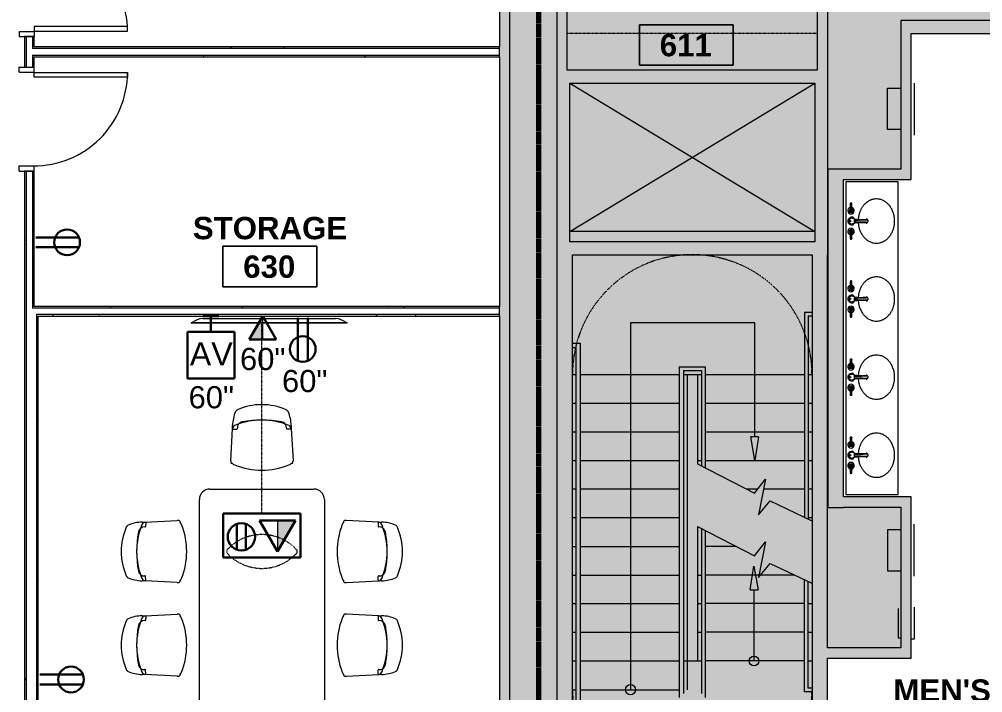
# Model space of a CAD drawing. Header units: inches. Extents: x -1180 to 2011, y -268 to 2143.
# Drawn here: x -587.9 to -217.9, y 1340 to 1598.8 of the extents above; entities that cross this region are included whole.
import ezdxf

# ---------------------------------------------------------------- set-up
doc = ezdxf.new("R2010")
doc.units = ezdxf.units.IN
doc.header["$MEASUREMENT"] = 0
for name, pattern in [('Dash 1_16_', [0.125, 0.0625, -0.0625]), ('Dash 1_8_', [0.25, 0.125, -0.125]), ('Steelcase Hidden Line', [0.117188, 0.078125, -0.039062])]:
    doc.linetypes.add(name, pattern=pattern)
for name, color, linetype, lineweight in [('A-ANNO-NOTE', 131, 'Continuous', 13), ('A-AREA-IDEN', 2, 'Continuous', 9), ('A-DETL', 90, 'Continuous', 13), ('A-DETL-GENF', 92, 'Continuous', 9), ('A-DETL-THIN', 151, 'Continuous', 13), ('A-DOOR', 31, 'Continuous', 13), ('A-DOOR-FRAM', 31, 'Continuous', 20), ('A-WALL', 113, 'Continuous', 13), ('A-WALL-PATT', 111, 'Continuous', 13), ('I-FURN', 30, 'Continuous', 9), ('I-WALL', 2, 'Continuous', 13), ('P-SANR-FIXT', 6, 'Continuous', 13), ('Q-CASE', 31, 'Continuous', 13), ('Q-SPCQ', 91, 'Continuous', 9)]:
    doc.layers.add(name, color=color, linetype=linetype, lineweight=lineweight)
doc.styles.add('Arial', font='arial.ttf', dxfattribs={"height": 8.851796})
doc.styles.add('Swis721 Lt BT', font='swissl.ttf', dxfattribs={"height": 8.514638})
doc.styles.add('Swis721 Lt BT_B', font='', dxfattribs={"height": 8.583975})
doc.styles.get('Swis721 Lt BT_B').set_extended_font_data('Swis721 Lt BT', bold=True)
pattern_1 = [(0, (0, 0), (30.72, 7.68), [1.267, -21.773, 1.267, -21.773, -122.88]), (0, (0, 0), (30.72, 7.68), [-46.08, 1.267, -44.813, 1.267, -21.773, -53.76]), (0, (0, 0), (30.72, 7.68), [-115.2, 1.267, -14.093, 1.267, -37.133]), (120, (11.52, 3.84), (-22.011075, 22.7643), [1.267, -21.773, 1.267, -21.773, -122.88]), (120, (11.52, 3.84), (-22.011075, 22.7643), [-46.08, 1.267, -44.813, 1.267, -21.773, -53.76]), (120, (11.52, 3.84), (-22.011075, 22.7643), [-115.2, 1.267, -14.093, 1.267, -37.133]), (240, (15.36, 19.2), (-8.708925, -30.4443), [1.267, -21.773, 1.267, -21.773, -122.88]), (240, (15.36, 19.2), (-8.708925, -30.4443), [-46.08, 1.267, -44.813, 1.267, -21.773, -53.76]), (240, (15.36, 19.2), (-8.708925, -30.4443), [-115.2, 1.267, -14.093, 1.267, -37.133])]

# ---------------------------------------------------------------- blocks, each defined once
blk = doc.blocks.new('RR LAV - RR LAV-4888965-6TH FLOOR POWER _ SIGNAL')
at = {"layer": 'Q-CASE', "lineweight": 9}
for p, q in [((-270.47, 1536.32), (-270.47, 1416.2)), ((-250.33, 1536.32), (-270.47, 1536.32)), ((-250.33, 1416.2), (-250.33, 1536.32)), ((-270.47, 1416.2), (-250.33, 1416.2))]:
    blk.add_line(p, q, dxfattribs=at)
blk = doc.blocks.new('Sink-Undercounter-Kohler-Caxton-2210 - Vitreous_China-0-White-4891079-6TH FLOOR POWER _ SIGNAL')
at = {"layer": 'P-SANR-FIXT', "lineweight": 9}
for points, knots in [([(-0.7, 6.98), (-0.78, 6.97), (-1.03, 6.95), (-1.43, 6.9), (-1.85, 6.83), (-2.24, 6.76), (-2.7, 6.64), (-3.26, 6.47), (-3.9, 6.23), (-4.53, 5.93), (-5.12, 5.6), (-5.67, 5.23), (-6.19, 4.81), (-6.65, 4.37), (-7.07, 3.89), (-7.45, 3.39), (-7.77, 2.86), (-8.03, 2.31), (-8.24, 1.75), (-8.44, 0.99), (-8.5, 0.4), (-8.5, 0)], [0.5263107, 0.5263107, 0.5263107, 0.5263107, 0.5357143, 0.5535714, 0.5714286, 0.5848214, 0.5982143, 0.625, 0.6517857, 0.6785714, 0.7053571, 0.7321429, 0.7589286, 0.7857143, 0.8125, 0.8392857, 0.8660714, 0.8928571, 0.9196429, 0.9464286, 1, 1, 1, 1]), ([(8.5, 0), (8.5, 0.27), (8.46, 0.79), (8.33, 1.43), (8.17, 1.94), (8.03, 2.31), (7.86, 2.68), (7.66, 3.04), (7.44, 3.39), (7.2, 3.73), (6.93, 4.05), (6.65, 4.37), (6.34, 4.67), (6.01, 4.95), (5.67, 5.22), (5.3, 5.48), (4.92, 5.71), (4.52, 5.93), (4.11, 6.13), (3.69, 6.31), (3.26, 6.47), (2.81, 6.61), (2.35, 6.73), (1.89, 6.83), (1.43, 6.9), (1.03, 6.95), (0.78, 6.97), (0.7, 6.98)], [0, 0, 0, 0, 0.0357143, 0.0714286, 0.0892857, 0.1071429, 0.125, 0.1428571, 0.1607143, 0.1785714, 0.1964286, 0.2142857, 0.2321429, 0.25, 0.2678571, 0.2857143, 0.3035714, 0.3214286, 0.3392857, 0.3571429, 0.375, 0.3928571, 0.4107143, 0.4285714, 0.4464286, 0.4642857, 0.4736893, 0.4736893, 0.4736893, 0.4736893]), ([(-8.5, 0), (-8.5, -0.27), (-8.46, -0.79), (-8.33, -1.43), (-8.17, -1.94), (-8.03, -2.31), (-7.86, -2.68), (-7.66, -3.04), (-7.44, -3.39), (-7.2, -3.73), (-6.93, -4.05), (-6.65, -4.37), (-6.34, -4.67), (-6.01, -4.95), (-5.67, -5.22), (-5.3, -5.48), (-4.92, -5.71), (-4.52, -5.93), (-4.11, -6.13), (-3.69, -6.31), (-3.26, -6.47), (-2.81, -6.61), (-2.35, -6.73), (-1.89, -6.83), (-1.43, -6.9), (-0.95, -6.96), (-0.47, -6.99), (0, -7), (0.47, -6.99), (0.95, -6.96), (1.43, -6.9), (1.85, -6.83), (2.24, -6.76), (2.7, -6.64), (3.26, -6.47), (3.9, -6.23), (4.53, -5.93), (5.12, -5.6), (5.67, -5.23), (6.19, -4.81), (6.65, -4.37), (7.07, -3.89), (7.45, -3.39), (7.77, -2.86), (8.03, -2.31), (8.24, -1.75), (8.44, -0.99), (8.5, -0.4), (8.5, 0)], [0, 0, 0, 0, 0.035714, 0.071429, 0.089286, 0.107143, 0.125, 0.142857, 0.160714, 0.178571, 0.196429, 0.214286, 0.232143, 0.25, 0.267857, 0.285714, 0.303571, 0.321429, 0.339286, 0.357143, 0.375, 0.392857, 0.410714, 0.428571, 0.446429, 0.464286, 0.482143, 0.5, 0.517857, 0.535714, 0.553571, 0.571429, 0.584821, 0.598214, 0.625, 0.651786, 0.678571, 0.705357, 0.732143, 0.758929, 0.785714, 0.8125, 0.839286, 0.866071, 0.892857, 0.919643, 0.946429, 1, 1, 1, 1])]:
    blk.add_open_spline(points, degree=3, knots=knots, dxfattribs=at)
blk = doc.blocks.new('Faucet-Lavatory-KOHLER-Devonshire-K-394-4 - CP-Polished Chrome-4894941-6TH FLOOR POWER _ SIGNAL')
at = {"layer": 'P-SANR-FIXT', "lineweight": 9}
for p, q in [((-6.84, 0.28), (-6.84, -0.28)), ((-6.77, 0.28), (-6.77, -0.28)), ((-4.63, 0.31), (-4.63, -0.31)), ((-4.51, 0.32), (-4.51, -0.32)), ((-4, 0.28), (-4.35, 0.28)), ((4, 0.28), (4.35, 0.28)), ((4.51, 0.32), (4.51, -0.32)), ((4.63, 0.31), (4.63, -0.31)), ((6.77, 0.28), (6.77, -0.28)), ((6.84, 0.28), (6.84, -0.28)), ((-4, -0.28), (-4.35, -0.28)), ((4, -0.28), (4.35, -0.28))]:
    blk.add_line(p, q, dxfattribs=at)
for radius in [0.31, 0.294]:
    blk.add_circle((0, 0.39), radius, dxfattribs=at)
for centre, radius, start, end in [((-6.47, 0), 0.497, 159.5043, 200.4957), ((-6.6, 0.05), 0.352, 151.446, 159.8726), ((-6.83, 0.18), 0.0891, 113.6677, 151.446), ((-6.91, 0.35), 0.0984, 293.6677, 312.6339), ((-6.81, 0.24), 0.0514, 47.484, 132.6339), ((-6.75, 0.3), 0.0323, 227.484, 285.6779), ((-6.45, -0.79), 1.1, 93.9927, 105.6779), ((-6.3, -2.87), 3.18, 84.223, 93.9927), ((-7.79, -17.58), 17.98, 82.9291, 84.223), ((-5.05, 4.53), 4.31, 262.9291, 267.4106), ((-5.05, 4.53), 4.31, 262.9291, 267.4106), ((-4, 0), 1.26, 190.3611, 169.6389), ((-5.02, 5.11), 4.89, 267.4106, 270.8861), ((-4.95, 0.84), 0.622, 270.8861, 301.5789), ((-4, 0), 0.702, 206.6021, 153.3979), ((-4.64, 0.34), 0.0309, 301.5789, 330.886), ((-4.57, 0.3), 0.0549, 32.3405, 150.886), ((-4.5, 0.35), 0.0315, 212.3405, 249.0345), ((-4.27, 0.93), 0.66, 249.0345, 259.5722), ((-4.36, 0.46), 0.183, 259.5722, 273.1328), ((-4, 0), 0.381, 227.3325, 132.6675), ((-4, 0), 0.28, 270, 90), ((1.3, -0.8), 2.83, 156.1796, 174.6082), ((0.22, -0.32), 1.64, 121.8016, 156.1796), ((0.81, -0.63), 1.97, 148.6765, 176.3023), ((0.08, -0.18), 1.12, 112.7713, 149.0639), ((0, 0.04), 1.22, 58.1984, 121.8016), ((0, 0.04), 0.885, 66.8391, 113.1587), ((-0.1, -0.2), 1.14, 31.3228, 66.8391), ((-0.22, -0.32), 1.64, 23.8204, 58.1984), ((-0.81, -0.63), 1.97, 3.6977, 31.3228), ((-1.3, -0.8), 2.83, 5.3918, 23.8204), ((4, 0), 1.26, 10.3611, 349.6389), ((4, 0), 0.702, 26.6021, 333.3979), ((4, 0), 0.381, 47.3325, 312.6675), ((4, 0), 0.28, 90, 270), ((4.36, 0.46), 0.183, 266.8672, 280.4278), ((4.27, 0.93), 0.66, 280.4278, 290.9655), ((4.5, 0.35), 0.0315, 290.9655, 327.6595), ((4.57, 0.3), 0.0549, 29.114, 147.6595), ((4.64, 0.34), 0.0309, 209.114, 238.4211), ((4.95, 0.84), 0.622, 238.4211, 269.1139), ((5.02, 5.11), 4.89, 269.1139, 272.5894), ((5.05, 4.53), 4.31, 272.5894, 277.0709), ((5.05, 4.53), 4.31, 272.5894, 277.0709), ((7.79, -17.58), 17.98, 95.777, 97.0709), ((6.3, -2.87), 3.18, 86.0073, 95.777), ((6.45, -0.79), 1.1, 74.3221, 86.0073), ((6.75, 0.3), 0.0323, 254.3221, 312.516), ((6.81, 0.24), 0.0514, 47.3661, 132.516), ((6.91, 0.35), 0.0984, 227.3661, 246.3323), ((6.83, 0.18), 0.0891, 28.554, 66.3323), ((6.6, 0.05), 0.352, 20.1274, 28.554), ((6.47, 0), 0.497, 339.5043, 20.4957), ((-6.6, -0.05), 0.352, 200.1274, 208.554), ((-6.83, -0.18), 0.0891, 208.554, 246.3323), ((-6.91, -0.35), 0.0984, 47.3661, 66.3323), ((-6.81, -0.24), 0.0514, 227.3661, 312.516), ((-6.75, -0.3), 0.0323, 74.3221, 132.516), ((-6.45, 0.79), 1.1, 254.3221, 266.0073), ((-6.3, 2.87), 3.18, 266.0073, 275.777), ((-7.79, 17.58), 17.98, 275.777, 277.0709), ((-5.05, -4.53), 4.31, 92.5894, 97.0709), ((-5.02, -5.11), 4.89, 89.1139, 92.5894), ((-4.95, -0.84), 0.622, 58.4211, 89.1139), ((-4.64, -0.34), 0.0309, 29.114, 58.4211), ((-4.57, -0.3), 0.0549, 209.114, 327.6595), ((-4.5, -0.35), 0.0315, 110.9655, 147.6595), ((-4.27, -0.93), 0.66, 100.4278, 110.9655), ((-4.36, -0.46), 0.183, 86.8672, 100.4278), ((-1.12, -0.57), 0.394, 174.6082, 258.4442), ((-1.44, -2.14), 1.21, 69.5128, 78.4442), ((-1.06, -0.51), 0.0929, 176.3023, 272.4568), ((-1.31, -1.79), 0.833, 59.8599, 69.5128), ((-14.94, -3.8), 14.32, 351.8476, 10.9965), ((0.46, -2.74), 1.68, 126.6218, 138.5835), ((-0.46, -2.74), 1.68, 41.4165, 53.3782), ((14.94, -3.8), 14.32, 169.0035, 188.1524), ((1.31, -1.79), 0.833, 110.4872, 120.1401), ((1.44, -2.14), 1.21, 101.5558, 110.4872), ((1.06, -0.51), 0.0929, 267.5432, 3.6977), ((1.12, -0.57), 0.394, 281.5558, 5.3918), ((4.36, -0.46), 0.183, 79.5722, 93.1328), ((4.27, -0.93), 0.66, 69.0345, 79.5722), ((4.5, -0.35), 0.0315, 32.3405, 69.0345), ((4.57, -0.3), 0.0549, 212.3405, 330.886), ((4.64, -0.34), 0.0309, 121.5789, 150.886), ((4.95, -0.84), 0.622, 90.8861, 121.5789), ((5.02, -5.11), 4.89, 87.4106, 90.8861), ((5.05, -4.53), 4.31, 82.9291, 87.4106), ((7.79, 17.58), 17.98, 262.9291, 264.223), ((6.3, 2.87), 3.18, 264.223, 273.9927), ((6.45, 0.79), 1.1, 273.9927, 285.6779), ((6.75, -0.3), 0.0323, 47.484, 105.6779), ((6.81, -0.24), 0.0514, 227.484, 312.6339), ((6.91, -0.35), 0.0984, 113.6677, 132.6339), ((6.83, -0.18), 0.0891, 293.6677, 331.446), ((6.6, -0.05), 0.352, 331.446, 339.8726)]:
    blk.add_arc(centre, radius, start, end, dxfattribs=at)
for centre, major_axis, ratio, start_param, end_param in [((-4.35, 0), (0, 0.281), 0.087156, 3.223062, 6.201716), ((4.35, 0), (0, 0.281), 0.087156, 0.081469, 3.060123), ((0.34, -1.99), (1.22, 0), 0.707107, 2.036904, 2.381114), ((0, -1.51), (0.463, 0), 0.707107, 1.105201, 2.037217), ((-0.34, -1.99), (1.22, 0), 0.707107, 0.760479, 1.104376)]:
    blk.add_ellipse(centre, major_axis=major_axis, ratio=ratio, start_param=start_param, end_param=end_param, dxfattribs=at)
for points in [[(-0.89, -1.07), (-0.92, -0.94), (-0.99, -0.73), (-1.08, -0.55), (-1.13, -0.5), (-1.16, -0.5)], [(-0.21, -1.21), (-0.22, -1.39), (-0.23, -1.84), (-0.26, -2.64), (-0.28, -3.38), (-0.3, -3.76), (-0.31, -3.89)], [(0.31, -3.89), (0.3, -3.76), (0.28, -3.38), (0.26, -2.64), (0.23, -1.84), (0.22, -1.39), (0.21, -1.21)], [(0.89, -1.07), (0.92, -0.94), (0.99, -0.73), (1.08, -0.55), (1.13, -0.5), (1.16, -0.5)], [(-0.77, -5.83), (-0.76, -5.89), (-0.74, -6.01), (-0.67, -6.17), (-0.55, -6.32), (-0.46, -6.39), (-0.41, -6.43)], [(0.41, -6.43), (0.4, -6.37), (0.4, -6.23), (0.39, -5.97), (0.37, -5.69), (0.35, -5.38), (0.34, -5.04), (0.34, -4.68), (0.32, -4.3), (0.32, -4.03), (0.31, -3.89)], [(0.41, -6.43), (0.46, -6.39), (0.55, -6.32), (0.67, -6.17), (0.74, -6.01), (0.76, -5.89), (0.77, -5.83)]]:
    blk.add_open_spline(points, degree=3, dxfattribs=at)
for points, knots in [([(-0.31, -3.89), (-0.32, -4.17), (-0.33, -4.56), (-0.34, -5.04), (-0.35, -5.38), (-0.37, -5.69), (-0.39, -5.97), (-0.4, -6.23), (-0.4, -6.37), (-0.41, -6.43)], [0, 0, 0, 0, 0.25, 0.375, 0.5, 0.625, 0.75, 0.875, 1, 1, 1, 1]), ([(-0.41, -6.43), (-0.36, -6.46), (-0.26, -6.51), (-0.06, -6.55), (0.17, -6.54), (0.33, -6.47), (0.41, -6.43)], [0, 0, 0, 0, 0.2, 0.4, 0.7, 1, 1, 1, 1])]:
    blk.add_open_spline(points, degree=3, knots=knots, dxfattribs=at)
blk = doc.blocks.new('Single Flush - OTJ_SOLIDFLUSH_ALUM-5015488-6TH FLOOR POWER _ SIGNAL')
at = {"layer": 'A-DOOR', "lineweight": 20}
for p, q in [((16.15625, 37.6875), (16.15625, 1.875)), ((17.90625, 37.6875), (16.15625, 37.6875)), ((17.90625, 1.875), (17.90625, 37.6875)), ((16.15625, 1.875), (17.90625, 1.875))]:
    blk.add_line(p, q, dxfattribs=at)
at = {"layer": 'A-DOOR', "lineweight": 9}
blk.add_arc((17.90625, 1.875), 35.8125, 90, 180.5, dxfattribs=at)
at = {"layer": 'A-DOOR-FRAM'}
for p, q in [((-20, -3.875), (-20, 1.875)), ((-20, 1.875), (-18, 1.875)), ((-18, -3.875), (-18, 1.875)), ((18.000004, -3.875), (18.000004, 1.875)), ((18.000004, 1.875), (20.000004, 1.875)), ((20.000004, -3.875), (20.000004, 1.875)), ((-20, -3.875), (-18, -3.875)), ((18.000004, -3.875), (20.000004, -3.875))]:
    blk.add_line(p, q, dxfattribs=at)
blk = doc.blocks.new('Steelcase Coalesse - Host - Table - Rectangular - 10_ L - 48__ W - 1 Piece Top_0 TAP-5287640-6TH FLOOR POWER _ SIGNAL')
at = {"layer": 'I-FURN'}
for p, q in [((-56, 24), (56, 24)), ((-60, -20), (-60, 20)), ((60, 20), (60, -20)), ((56, -24), (-56, -24))]:
    blk.add_line(p, q, dxfattribs=at)
at = {"layer": 'I-FURN', "linetype": 'Steelcase Hidden Line'}
for p, q in [((-35.5, 13.5), (-36.5, 13.5)), ((36.5, 13.5), (35.5, 13.5)), ((-36.5, -13.5), (-35.5, -13.5)), ((35.5, -13.5), (36.5, -13.5))]:
    blk.add_line(p, q, dxfattribs=at)
at = {"layer": 'I-FURN'}
for centre, start, end in [((-56, 20), 90, 180), ((56, 20), 360, 90), ((-56, -20), 180, 270), ((56, -20), 270, 0)]:
    blk.add_arc(centre, 4, start, end, dxfattribs=at)
at = {"layer": 'I-FURN', "linetype": 'Steelcase Hidden Line'}
for centre, start, end in [((-24.31, 0), 132.075, 227.925), ((-47.69, 0), 312.075, 47.925), ((47.69, 0), 132.075, 227.925), ((24.31, 0), 312.075, 47.925)]:
    blk.add_arc(centre, 18.19, start, end, dxfattribs=at)
blk = doc.blocks.new('Steelcase Coalesse - Bindu - Seating - Conference - Chair - Mid Back-5289058-6TH FLOOR POWER _ SIGNAL')
at = {"layer": 'I-FURN'}
for p, q in [((-11.96, -3.6), (-11.27, -15.92)), ((11.27, -15.92), (11.96, -3.6)), ((-11.27, -15.92), (-10.99, -15.73)), ((-10.99, -15.73), (-9.66, -15.79)), ((10.99, -15.73), (9.66, -15.79)), ((11.27, -15.92), (10.99, -15.73))]:
    blk.add_line(p, q, dxfattribs=at)
for centre, radius, start, end in [((0, -28.17), 28.17, 90.001, 111.5988), ((0, -28.17), 28.17, 68.4012, 89.999), ((-9.68, -3.48), 2.28, 164.1416, 183.2105), ((-11.59, -2.93), 0.295, 95.4219, 164.1416), ((-11.68, -1.97), 0.666, 275.4219, 308.378), ((-9.06, -5.29), 3.56, 111.5988, 128.378), ((9.06, -5.29), 3.56, 51.622, 68.4012), ((11.68, -1.97), 0.666, 231.622, 264.5781), ((11.59, -2.93), 0.295, 15.8584, 84.5781), ((9.68, -3.48), 2.28, 356.7895, 15.8584), ((-30.81, -17.02), 19.57, 359.6896, 3.2105), ((-9.4, -15.52), 1.92, 194.3053, 248.5611), ((1.3, -17.19), 12.54, 179.6896, 204.9024), ((0, 8.43), 27.65, 248.5611, 291.4389), ((-9.66, -16.04), 0.25, 352.9623, 87.7727), ((-7.18, -16.34), 2.25, 172.9623, 260.0453), ((7.18, -16.34), 2.25, 279.9547, 7.0377), ((9.66, -16.04), 0.25, 92.2273, 187.0377), ((-1.3, -17.19), 12.54, 335.0976, 0.3104), ((9.4, -15.52), 1.92, 291.4389, 345.6947), ((30.81, -17.02), 19.57, 176.7895, 180.3104), ((0, 24.59), 43.81, 260.0453, 279.9547), ((-8.74, -21.85), 1.47, 204.9024, 246.483), ((0, -1.77), 23.37, 246.483, 270), ((0, -1.77), 23.37, 270, 293.517), ((8.74, -21.85), 1.47, 293.517, 335.0976)]:
    blk.add_arc(centre, radius, start, end, dxfattribs=at)
blk = doc.blocks.new('Steelcase Coalesse - Bindu - Seating - Conference - Chair - Mid Back-5290419-6TH FLOOR POWER _ SIGNAL')
at = {"layer": 'I-FURN'}
for p, q in [((-11.96, 3.6), (-11.27, 15.92)), ((-11.27, 15.92), (-10.99, 15.73)), ((-10.99, 15.73), (-9.66, 15.79)), ((10.99, 15.73), (9.66, 15.79)), ((11.27, 15.92), (10.99, 15.73)), ((11.27, 15.92), (11.96, 3.6))]:
    blk.add_line(p, q, dxfattribs=at)
for centre, radius, start, end in [((1.3, 17.19), 12.54, 155.0976, 180.3104), ((-8.74, 21.85), 1.47, 113.517, 155.0976), ((0, 1.77), 23.37, 90, 113.517), ((0, 1.77), 23.37, 66.483, 90), ((8.74, 21.85), 1.47, 24.9024, 66.483), ((-1.3, 17.19), 12.54, 359.6896, 24.9024), ((0, -8.43), 27.65, 68.5611, 111.4389), ((-7.18, 16.34), 2.25, 99.9547, 187.0377), ((0, -24.59), 43.81, 80.0453, 99.9547), ((7.18, 16.34), 2.25, 352.9623, 80.0453), ((-30.81, 17.02), 19.57, 356.7895, 0.3104), ((-9.4, 15.52), 1.92, 111.4389, 165.6947), ((-9.66, 16.04), 0.25, 272.2273, 7.0377), ((9.66, 16.04), 0.25, 172.9623, 267.7727), ((9.4, 15.52), 1.92, 14.3053, 68.5611), ((30.81, 17.02), 19.57, 179.6896, 183.2105), ((-9.68, 3.48), 2.28, 176.7895, 195.8584), ((-11.59, 2.93), 0.295, 195.8584, 264.5781), ((-11.68, 1.97), 0.666, 51.622, 84.5781), ((-9.06, 5.29), 3.56, 231.622, 248.4012), ((0, 28.17), 28.17, 248.4012, 269.999), ((0, 28.17), 28.17, 270.001, 291.5988), ((9.06, 5.29), 3.56, 291.5988, 308.378), ((11.68, 1.97), 0.666, 95.4219, 128.378), ((11.59, 2.93), 0.295, 275.4219, 344.1416), ((9.68, 3.48), 2.28, 344.1416, 3.2105)]:
    blk.add_arc(centre, radius, start, end, dxfattribs=at)
blk = doc.blocks.new('Single Flush - OTJ_SOLIDFLUSH_ALUM-5011040-6TH FLOOR POWER _ SIGNAL')
at = {"layer": 'A-DOOR', "lineweight": 20}
for p, q in [((16.15625, -1.875), (17.90625, -1.875)), ((16.15625, -37.6875), (16.15625, -1.875)), ((17.90625, -1.875), (17.90625, -37.6875)), ((17.90625, -37.6875), (16.15625, -37.6875))]:
    blk.add_line(p, q, dxfattribs=at)
at = {"layer": 'A-DOOR', "lineweight": 9}
blk.add_arc((17.90625, -1.875), 35.8125, 179.5, 270, dxfattribs=at)
at = {"layer": 'A-DOOR-FRAM'}
for p, q in [((-20, 3.875), (-20, -1.875)), ((-20, 3.875), (-18, 3.875)), ((-18, 3.875), (-18, -1.875)), ((18.000004, 3.875), (18.000004, -1.875)), ((18.000004, 3.875), (20.000004, 3.875)), ((20.000004, 3.875), (20.000004, -1.875)), ((-20, -1.875), (-18, -1.875)), ((18.000004, -1.875), (20.000004, -1.875))]:
    blk.add_line(p, q, dxfattribs=at)
blk = doc.blocks.new('A-Flat_Screen_TV - OLED 65B6P 65_-4747238-6TH FLOOR POWER _ SIGNAL')
at = {"layer": 'Q-SPCQ'}
for p, q in [((-30, 0.19), (30, 0.19)), ((-30, 0.19), (-30, 0)), ((30, 0), (-30, 0)), ((-29.94, 0), (-29.94, -0.06)), ((-25.5, 1.81), (25.5, 1.81)), ((29.94, -0.06), (29.94, 0)), ((30, 0), (30, 0.19)), ((29.94, -0.06), (-29.94, -0.06))]:
    blk.add_line(p, q, dxfattribs=at)
for centre, start, end in [((-24.9, -5.58), 94.6372, 128.9656), ((24.9, -5.58), 51.0344, 85.3628)]:
    blk.add_arc(centre, 7.41, start, end, dxfattribs=at)
blk = doc.blocks.new('Room Tag - Room Name and Number-3379422-6TH FLOOR POWER _ SIGNAL')
at = {"layer": 'A-AREA-IDEN'}
for p, q in [((-0.1881, -0.1636), (-0.1881, -0.0018)), ((-0.1881, -0.0018), (0.1869, -0.0018)), ((0.1869, -0.0018), (-0.1881, -0.0018)), ((-0.1881, -0.0018), (-0.1881, -0.1636)), ((0.1869, -0.0018), (0.1869, -0.1636)), ((0.1869, -0.1636), (0.1869, -0.0018)), ((0.1869, -0.1636), (-0.1881, -0.1636)), ((-0.1881, -0.1636), (0.1869, -0.1636))]:
    blk.add_line(p, q, dxfattribs=at)

msp = doc.modelspace()

# ---------------------------------------------------------------- hatches: boundary and pattern name
at = {"layer": 'A-ANNO-NOTE', "lineweight": 9}
for points in [[(-494.43, 1475.77), (-494.43, 1484.7), (-499.59, 1475.77)], [(-488.72, 1394.22), (-481.79, 1406.22), (-488.72, 1406.22), (-488.72, 1402.32)]]:
    msp.add_hatch(color=256, dxfattribs=at).paths.add_polyline_path(points, flags=0)
at = {"layer": 'A-DETL-GENF'}
h = msp.add_hatch(color=9, dxfattribs=at)
h.paths.add_polyline_path([(63.24, 1240.16), (70.77, 1240.16), (70.77, 1265.21), (58.74, 1265.21), (58.74, 1579.31), (70.77, 1579.31), (70.77, 1607.3), (-48.23, 1607.3), (-48.23, 1620.31), (-277.42, 1620.31), (-277.42, 1541.26), (-249.39, 1541.26), (-249.39, 1598.34), (24.69, 1598.34), (24.69, 1541.26), (52.78, 1541.26), (52.78, 1411.26), (24.69, 1411.26), (24.69, 1357.25), (50.71, 1357.25), (50.71, 1277.19), (-67.38, 1277.19), (-67.38, 1240.16), (-41.77, 1240.16), (-41.77, 1259.14), (38.24, 1259.14), (38.24, 1240.16), (62.74, 1240.16)], flags=0)
h.paths.add_polyline_path([(-381.47, 1240.16), (-381.47, 1256.22), (-377.47, 1256.22), (-377.47, 1256.27), (-381.5, 1256.27), (-381.5, 1620.31), (-399.46, 1620.31), (-399.46, 1240.16), (-381.5, 1240.16)], flags=0)
h.paths.add_polyline_path([(193.78, 1339.23), (195.78, 1339.23), (195.78, 1318.11), (193.78, 1318.11), (193.78, 1319.46)], flags=0)
h.paths.add_polyline_path([(193.78, 1443.51), (195.78, 1443.51), (195.78, 1422.38), (193.78, 1422.38)], flags=0)
h.paths.add_polyline_path([(193.78, 1547.56), (195.78, 1547.56), (195.78, 1526.43), (193.78, 1526.43)], flags=0)
h.paths.add_polyline_path([(174.75, 1240.16), (672.96, 1240.16), (672.96, 1620.31), (654.76, 1620.31), (654.76, 1257.23), (377.16, 1257.26), (377.16, 1309.64), (293.77, 1309.64), (293.77, 1263.25), (188.78, 1263.25), (188.78, 1296.73), (193.78, 1296.73), (193.78, 1268.25), (288.77, 1268.25), (288.77, 1368.22), (193.78, 1368.22), (193.78, 1339.23), (188.78, 1339.23), (188.78, 1401.01), (193.78, 1401.01), (193.78, 1372.22), (288.77, 1372.22), (288.77, 1472.3), (193.78, 1472.3), (193.78, 1443.51), (188.78, 1443.51), (188.78, 1505.06), (193.78, 1505.06), (193.78, 1476.3), (288.77, 1476.3), (288.77, 1576.29), (193.78, 1576.29), (193.78, 1547.56), (188.78, 1547.56), (188.78, 1575.31), (188.64, 1575.28), (188.64, 1547.76), (182.73, 1547.76), (182.73, 1504.24), (188.64, 1504.24), (188.64, 1444.18), (182.73, 1444.18), (182.73, 1400.24), (188.64, 1400.24), (188.64, 1339.74), (182.73, 1339.74), (182.73, 1296.76), (188.64, 1296.73), (188.64, 1265.21), (174.75, 1265.21), (174.75, 1247.2)], flags=0)
h.paths.add_polyline_path([(-272.42, 1242.23), (-222.89, 1242.23), (-222.89, 1276.12), (-227.66, 1276.12), (-227.66, 1281.12), (-267.66, 1281.12), (-267.66, 1276.12), (-272.42, 1276.12), (-272.42, 1242.24)], flags=0)
h.paths.add_polyline_path([(-217.89, 1242.23), (-155.35, 1242.23), (-155.35, 1276.12), (-166.62, 1276.12), (-166.62, 1281.12), (-206.62, 1281.12), (-206.62, 1276.12), (-217.89, 1276.12), (-217.89, 1246.88)], flags=0)
h.paths.add_polyline_path([(-403.46, 1254.15), (-403.46, 1284.19), (-423.43, 1284.19), (-423.43, 1254.15), (-405.98, 1254.15)], flags=0)
h.paths.add_polyline_path([(-277.45, 1256.27), (-277.42, 1256.27), (-277.45, 1256.27)], flags=0)
h.paths.add_polyline_path([(-331.5, 1256.27), (-331.5, 1262.27), (-283.45, 1262.27), (-283.45, 1508.33), (-375.5, 1508.33), (-375.5, 1262.27), (-371.5, 1262.27), (-371.5, 1256.27), (-332.12, 1256.27)], flags=0)
h.paths.add_polyline_path([(641.59, 1262.23), (649.76, 1262.23), (649.76, 1359.16), (556.01, 1359.16), (556.01, 1262.23)], flags=0)
h.paths.add_polyline_path([(511.76, 1262.76), (551.01, 1262.76), (550.98, 1619.36), (432.35, 1619.36), (432.35, 1624.31), (386.35, 1624.31), (386.35, 1619.36), (382.66, 1619.36), (382.66, 1379.39), (378.04, 1379.39), (378.04, 1531.32), (293.77, 1531.32), (293.77, 1315.14), (378.04, 1315.14), (378.04, 1339.39), (382.66, 1339.39), (382.66, 1262.76), (423.17, 1262.76)], flags=0)
h.paths.add_polyline_path([(195.78, 1296.73), (193.78, 1296.73), (193.78, 1317.86), (195.78, 1317.86), (195.78, 1310.14)], flags=0)
h.paths.add_polyline_path([(-249.39, 1357.25), (-249.39, 1411.26), (-271.43, 1411.26), (-271.43, 1411.21), (-277.43, 1411.21), (-277.45, 1357.25), (-267.2, 1357.25)], flags=0)
h.paths.add_polyline_path([(648.76, 1364.16), (648.76, 1618.33), (642.76, 1618.33), (642.76, 1624.31), (602.76, 1624.31), (602.76, 1618.33), (556.98, 1618.33), (556.98, 1364.16), (641.59, 1364.16)], flags=0)
h.paths.add_polyline_path([(183.14, 1364.83), (183.14, 1365.33), (182.73, 1365.33), (182.73, 1364.83)], flags=0)
h.paths.add_polyline_path([(182.73, 1375.83), (183.14, 1375.83), (183.14, 1376.33), (182.73, 1376.33)], flags=0)
h.paths.add_polyline_path([(193.78, 1401.01), (193.78, 1422.13), (195.78, 1422.13), (195.78, 1401.01)], flags=0)
h.paths.add_polyline_path([(182.73, 1471.71), (183.14, 1471.71), (183.14, 1472.21), (182.73, 1472.21)], flags=0)
h.paths.add_polyline_path([(183.14, 1477.46), (183.14, 1477.96), (182.73, 1477.96), (182.73, 1477.46)], flags=0)
h.paths.add_polyline_path([(193.78, 1505.06), (193.78, 1526.18), (195.78, 1526.18), (195.78, 1505.06)], flags=0)
h.paths.add_polyline_path([(-282.42, 1513.33), (-282.42, 1574.27), (-376.5, 1574.27), (-376.5, 1513.33), (-283.43, 1513.33)], flags=0)
h.paths.add_polyline_path([(368.82, 1536.32), (378.04, 1536.32), (378.04, 1619.36), (375.35, 1619.36), (375.35, 1624.31), (329.35, 1624.31), (329.35, 1619.36), (317.86, 1619.36), (317.86, 1595.36), (293.77, 1595.36), (293.77, 1536.32), (294.22, 1536.32)], flags=0)
h.paths.add_polyline_path([(694.97, 1576.19), (697.02, 1576.19), (697.02, 1606.14), (676.96, 1606.14), (676.96, 1576.19)], flags=0)
h.paths.add_polyline_path([(-282.42, 1579.27), (-281.42, 1579.27), (-281.42, 1620.31), (-297.96, 1620.31), (-297.96, 1624.31), (-360.96, 1624.31), (-360.96, 1620.31), (-377.5, 1620.31), (-377.5, 1579.27), (-297.96, 1579.27)], flags=0)
h.paths.add_polyline_path([(182.64, 1579.31), (188.78, 1579.31), (188.78, 1598.25), (293.63, 1598.25), (293.63, 1599.36), (313.86, 1599.36), (313.86, 1620.31), (295.85, 1620.31), (295.85, 1607.3), (174.75, 1607.3), (174.75, 1579.31), (181.4, 1579.31)], flags=0)
h.paths.add_polyline_path([(252.11, 1580.29), (288.77, 1580.29), (288.77, 1593.25), (193.78, 1593.25), (193.78, 1580.29), (206.74, 1580.29)], flags=0)
h.paths.add_polyline_path([(699.34, 1608.45), (699.96, 1609.08), (701.02, 1609.08), (701.02, 1610.14), (676.96, 1610.14), (676.96, 1608.45), (697.02, 1608.45)], flags=0)
at = {"layer": 'A-WALL-PATT', "lineweight": 9}
h = msp.add_hatch(dxfattribs=at)
h.set_pattern_fill('FP_1', color=256, style=0, pattern_type=2)
h.set_pattern_definition(pattern_1)
h.paths.add_polyline_path([(-582.17, 1588.18), (-582.17, 1592.18), (-582.8, 1592.18), (-582.8, 1588.18)], flags=0)
h.paths.add_polyline_path([(-582.17, 1632.18), (-582.17, 1684.79), (-582.8, 1684.79), (-582.8, 1632.18)], flags=0)
for points in [[(-399.46, 1236.16), (-399.46, 1624.31), (-403.46, 1624.31), (-403.46, 1236.16)], [(-377.5, 1579.27), (-377.5, 1620.31), (-381.5, 1620.31), (-381.5, 1579.27)], [(-281.42, 1579.27), (-277.42, 1579.27), (-277.42, 1620.31), (-281.42, 1620.31), (-281.42, 1620.12)], [(-245.39, 1537.26), (-245.39, 1598.34), (-249.39, 1598.34), (-249.39, 1537.26)], [(-104.92, 1593.34), (20.69, 1593.34), (20.69, 1598.34), (-245.39, 1598.34), (-245.39, 1593.34), (-120.37, 1593.34)], [(-277.42, 1574.27), (-277.42, 1574.27), (-277.42, 1579.27), (-381.5, 1579.27), (-381.5, 1574.27), (-281.42, 1574.27)], [(-381.5, 1508.33), (-376.5, 1508.33), (-376.5, 1574.27), (-381.5, 1574.27), (-381.5, 1513.33)], [(-277.45, 1513.33), (-277.43, 1513.33), (-277.42, 1574.27), (-282.42, 1574.27), (-282.42, 1513.33)], [(-264.61, 1537.26), (-249.39, 1537.26), (-249.39, 1541.26), (-277.42, 1541.25), (-277.42, 1537.26), (-267.2, 1537.26)], [(-277.43, 1411.21), (-271.43, 1411.21), (-271.43, 1537.26), (-277.43, 1537.26), (-277.43, 1423.04)], [(-283.45, 1508.33), (-277.43, 1508.33), (-277.45, 1513.33), (-376.5, 1513.33), (-376.5, 1508.33), (-299.66, 1508.33)], [(-375.5, 1256.27), (-375.5, 1508.33), (-381.5, 1508.33), (-381.5, 1256.27), (-376.5, 1256.27)], [(-283.45, 1262.27), (-277.45, 1262.27), (-277.45, 1508.33), (-283.45, 1508.33), (-283.45, 1319.46)], [(-249.6, 1411.26), (-245.39, 1411.26), (-245.39, 1415.26), (-271.43, 1415.26), (-271.43, 1411.26), (-250.05, 1411.26)], [(-245.39, 1353.25), (-245.39, 1411.26), (-249.39, 1411.26), (-249.39, 1353.25)], [(-249.39, 1353.25), (-249.39, 1357.25), (-277.45, 1357.25), (-277.45, 1353.25), (-267.2, 1353.25)]]:
    msp.add_hatch(color=7, dxfattribs=at).paths.add_polyline_path(points, flags=0)
h = msp.add_hatch(dxfattribs=at)
h.set_pattern_fill('FP_1', color=256, style=0, pattern_type=2)
h.set_pattern_definition(pattern_1)
h.paths.add_polyline_path([(-585.92, 1485.33), (-585.3, 1485.33), (-585.3, 1540.43), (-585.92, 1540.43), (-585.92, 1487.83)], flags=0)
h.paths.add_polyline_path([(-585.3, 1580.43), (-585.3, 1588.18), (-585.92, 1588.18), (-585.92, 1580.43)], flags=0)
h = msp.add_hatch(dxfattribs=at)
h.set_pattern_fill('FP_1', color=256, style=0, pattern_type=2)
h.set_pattern_definition(pattern_1)
h.paths.add_polyline_path([(-403.46, 1587.56), (-403.46, 1588.18), (-582.8, 1588.18), (-582.8, 1587.56), (-403.54, 1587.56)], flags=0)
h = msp.add_hatch(dxfattribs=at)
h.set_pattern_fill('FP_1', color=256, style=0, pattern_type=2)
h.set_pattern_definition(pattern_1)
h.paths.add_polyline_path([(-582.17, 1488.45), (-582.17, 1540.43), (-582.8, 1540.43), (-582.8, 1488.45)], flags=0)
h.paths.add_polyline_path([(-582.17, 1580.43), (-582.17, 1585.06), (-582.8, 1585.06), (-582.8, 1580.43)], flags=0)
h = msp.add_hatch(dxfattribs=at)
h.set_pattern_fill('FP_1', color=256, style=0, pattern_type=2)
h.set_pattern_definition(pattern_1)
h.paths.add_polyline_path([(-403.84, 1584.43), (-403.46, 1584.43), (-403.46, 1585.06), (-582.17, 1585.06), (-582.17, 1584.43), (-526.86, 1584.43)], flags=0)
h = msp.add_hatch(dxfattribs=at)
h.set_pattern_fill('FP_1', color=256, style=0, pattern_type=2)
h.set_pattern_definition(pattern_1)
h.paths.add_polyline_path([(-526.86, 1487.83), (-403.46, 1487.83), (-403.46, 1488.45), (-582.8, 1488.45), (-582.77, 1487.83), (-581.3, 1487.83)], flags=0)
h = msp.add_hatch(dxfattribs=at)
h.set_pattern_fill('FP_1', color=256, style=0, pattern_type=2)
h.set_pattern_definition(pattern_1)
h.paths.add_polyline_path([(-403.48, 1484.7), (-403.46, 1484.7), (-403.46, 1485.33), (-581.3, 1485.33), (-581.3, 1484.7), (-461.95, 1484.7)], flags=0)
h.paths.add_polyline_path([(-585.92, 1484.7), (-585.3, 1484.7), (-585.3, 1485.33), (-585.92, 1485.33), (-585.92, 1485.19)], flags=0)
h = msp.add_hatch(dxfattribs=at)
h.set_pattern_fill('FP_1', color=256, style=0, pattern_type=2)
h.set_pattern_definition(pattern_1)
h.paths.add_polyline_path([(-585.92, 1316.95), (-585.3, 1316.95), (-585.3, 1484.7), (-585.92, 1484.7), (-585.92, 1319.46)], flags=0)
h = msp.add_hatch(dxfattribs=at)
h.set_pattern_fill('FP_1', color=256, style=0, pattern_type=2)
h.set_pattern_definition(pattern_1)
h.paths.add_polyline_path([(-580.67, 1316.95), (-580.67, 1484.7), (-581.3, 1484.7), (-581.3, 1316.95)], flags=0)

# ---------------------------------------------------------------- linework, layer by layer
at = {"layer": 'A-ANNO-NOTE', "lineweight": 30}
for p, q in [((-581.52, 1515.01), (-564.99, 1515.01)), ((-581.52, 1511.17), (-564.99, 1511.17)), ((-517.3, 1484.7), (-511.3, 1484.7)), ((-514.3, 1484.7), (-514.3, 1478.7)), ((-494.43, 1484.7), (-499.59, 1475.77)), ((-494.43, 1484.7), (-489.28, 1475.77)), ((-480.96, 1484.05), (-480.96, 1467.52)), ((-477.12, 1484.05), (-477.12, 1467.52)), ((-505.3, 1478.7), (-523.3, 1478.7)), ((-523.3, 1478.7), (-523.3, 1460.7)), ((-505.3, 1460.7), (-505.3, 1478.7)), ((-489.28, 1475.77), (-499.59, 1475.77)), ((-523.3, 1460.7), (-505.3, 1460.7)), ((-509.6, 1408.84), (-479.88, 1408.84)), ((-509.6, 1392.02), (-509.6, 1408.84)), ((-495.65, 1406.22), (-481.79, 1406.22)), ((-488.72, 1394.22), (-495.65, 1406.22)), ((-481.79, 1406.22), (-488.72, 1394.22)), ((-479.88, 1408.84), (-479.88, 1392.02)), ((-504.32, 1394.92), (-504.32, 1404.86)), ((-500.94, 1394.92), (-500.94, 1404.86)), ((-479.88, 1392.02), (-509.6, 1392.02)), ((-580.02, 1347), (-563.49, 1347)), ((-580.02, 1343.17), (-563.49, 1343.17))]:
    msp.add_line(p, q, dxfattribs=at)
at = {"layer": 'A-ANNO-NOTE', "lineweight": 9}
for p, q in [((-494.43, 1484.7), (-499.59, 1475.77)), ((-494.43, 1475.77), (-494.43, 1484.7)), ((-499.59, 1475.77), (-494.43, 1475.77)), ((-488.72, 1406.22), (-488.72, 1394.22)), ((-488.72, 1394.22), (-481.79, 1406.22)), ((-481.79, 1406.22), (-488.72, 1406.22))]:
    msp.add_line(p, q, dxfattribs=at)
at = {"layer": 'A-ANNO-NOTE', "lineweight": 30}
for centre, radius in [((-569.56, 1513.09), 4.95), ((-479.04, 1472.09), 4.95), ((-502.63, 1399.89), 5.25), ((-568.06, 1345.09), 4.95)]:
    msp.add_circle(centre, radius, dxfattribs=at)
at = {"layer": 'A-DETL', "linetype": 'Dash 1_8_', "lineweight": 70}
msp.add_line((-388.38, 1257.25), (-388.38, 1603.25), dxfattribs=at)
at = {"layer": 'A-DETL', "linetype": 'Dash 1_16_', "lineweight": 9}
msp.add_line((-281.42, 1593.35), (-377.5, 1593.35), dxfattribs=at)
at = {"layer": 'A-DETL', "linetype": 'Dash 1_16_'}
msp.add_line((-494.75, 1409.32), (-494.75, 1482.32), dxfattribs=at)
at = {"layer": 'A-DETL', "linetype": 'Dash 1_16_', "lineweight": 9}
for centre, radius, start, end in [((-329.46, 1462.36), 45.98, 90.0973, 180), ((-329.46, 1462.36), 45.98, 0, 89.9027), ((-329.45, 1341.17), 45.99, 180, 360)]:
    msp.add_arc(centre, radius, start, end, dxfattribs=at)
at = {"layer": 'A-DETL-THIN', "lineweight": 9}
for p, q in [((-376.5, 1574.27), (-282.42, 1517.25)), ((-376.5, 1517.25), (-282.42, 1574.27)), ((-244.27, 1574.28), (-244.27, 1554.32)), ((-254.43, 1572.32), (-249.39, 1572.32)), ((-254.43, 1556.46), (-254.43, 1572.32)), ((-245.39, 1572.32), (-245.35, 1572.32)), ((-249.39, 1556.46), (-254.43, 1556.46)), ((-245.35, 1556.46), (-245.39, 1556.46)), ((-282.42, 1517.25), (-376.5, 1517.25)), ((-286.33, 1486.24), (-286.33, 1407.47)), ((-286.33, 1486.24), (-283.48, 1486.24)), ((-284.91, 1484.81), (-284.91, 1406.75)), ((-284.91, 1484.81), (-283.48, 1484.81)), ((-353.17, 1482.14), (-353.17, 1341.17)), ((-305.4, 1482.14), (-353.17, 1482.14)), ((-305.4, 1438.3), (-305.4, 1482.14)), ((-375.44, 1474.3), (-372.41, 1474.3)), ((-372.41, 1317.29), (-372.41, 1474.3)), ((-375.44, 1472.69), (-374.02, 1472.69)), ((-374.02, 1318.72), (-374.02, 1472.69)), ((-375.44, 1462.36), (-374.02, 1462.36)), ((-372.41, 1462.36), (-334.45, 1462.36)), ((-334.45, 1465.21), (-334.45, 1338.14)), ((-334.45, 1465.21), (-324.47, 1465.21)), ((-332.85, 1463.78), (-332.85, 1339.74)), ((-332.85, 1463.78), (-325.9, 1463.78)), ((-332.85, 1462.36), (-325.9, 1462.36)), ((-331.42, 1462.36), (-331.42, 1341.17)), ((-327.5, 1462.36), (-327.5, 1427.96)), ((-325.9, 1463.78), (-325.9, 1427.25)), ((-324.47, 1465.21), (-324.47, 1426.36)), ((-324.47, 1462.36), (-286.33, 1462.36)), ((-284.91, 1462.36), (-283.48, 1462.36)), ((-375.44, 1451.31), (-374.02, 1451.31)), ((-372.41, 1451.31), (-334.45, 1451.31)), ((-324.47, 1451.31), (-286.33, 1451.31)), ((-284.91, 1451.31), (-283.48, 1451.31)), ((-375.44, 1440.26), (-374.02, 1440.26)), ((-372.41, 1440.26), (-334.45, 1440.26)), ((-324.47, 1440.26), (-286.33, 1440.26)), ((-284.91, 1440.26), (-283.48, 1440.26)), ((-305.4, 1429.21), (-307.01, 1438.3)), ((-303.98, 1438.3), (-307.01, 1438.3)), ((-303.98, 1438.3), (-305.4, 1429.21)), ((-375.44, 1429.21), (-374.02, 1429.21)), ((-372.41, 1429.21), (-334.45, 1429.21)), ((-327.5, 1429.21), (-325.9, 1429.21)), ((-324.47, 1429.21), (-286.33, 1429.21)), ((-284.91, 1429.21), (-283.48, 1429.21)), ((-327.5, 1427.96), (-305.58, 1416.73)), ((-305.58, 1416.73), (-301.3, 1422.08)), ((-301.3, 1422.08), (-303.98, 1408.36)), ((-375.44, 1418.34), (-374.02, 1418.34)), ((-372.41, 1418.34), (-334.45, 1418.34)), ((-308.79, 1418.34), (-304.34, 1418.34)), ((-302.02, 1418.34), (-286.33, 1418.34)), ((-284.91, 1418.34), (-283.48, 1418.34)), ((-303.98, 1408.36), (-299.52, 1413.7)), ((-299.52, 1413.7), (-283.48, 1406.04)), ((-375.44, 1407.29), (-374.02, 1407.29)), ((-372.41, 1407.29), (-334.45, 1407.29)), ((-284.91, 1407.29), (-283.48, 1407.29)), ((-327.5, 1403.9), (-327.5, 1352.22)), ((-327.5, 1403.9), (-305.58, 1392.67)), ((-325.9, 1403.19), (-325.9, 1339.74)), ((-254.43, 1402.66), (-254.43, 1386.79)), ((-249.39, 1402.66), (-254.43, 1402.66)), ((-245.35, 1402.66), (-245.39, 1402.66)), ((-244.27, 1384.83), (-244.27, 1404.79)), ((-324.47, 1402.3), (-324.47, 1338.14)), ((-375.44, 1396.24), (-374.02, 1396.24)), ((-372.41, 1396.24), (-334.45, 1396.24)), ((-312.71, 1396.24), (-324.47, 1396.24)), ((-305.58, 1392.67), (-301.3, 1398.02)), ((-301.3, 1398.02), (-303.98, 1384.3)), ((-307.19, 1379.49), (-305.76, 1388.58)), ((-305.76, 1388.58), (-304.16, 1379.49)), ((-303.98, 1384.3), (-299.52, 1389.64)), ((-299.52, 1389.64), (-283.48, 1382.16)), ((-375.44, 1385.19), (-374.02, 1385.19)), ((-372.41, 1385.19), (-334.45, 1385.19)), ((-327.5, 1385.19), (-325.9, 1385.19)), ((-290.08, 1385.19), (-324.47, 1385.19)), ((-254.43, 1386.79), (-249.39, 1386.79)), ((-245.39, 1386.79), (-245.35, 1386.79)), ((-286.33, 1340.28), (-286.33, 1383.59)), ((-284.91, 1341.71), (-284.91, 1382.87)), ((-307.19, 1379.49), (-304.16, 1379.49)), ((-305.76, 1379.49), (-305.76, 1352.22)), ((-375.44, 1374.32), (-374.02, 1374.32)), ((-372.41, 1374.32), (-334.45, 1374.32)), ((-327.5, 1374.32), (-325.9, 1374.32)), ((-286.33, 1374.32), (-324.47, 1374.32)), ((-284.91, 1374.32), (-283.48, 1374.32)), ((-244.27, 1372.89), (-244.27, 1360.6)), ((-250.33, 1372.36), (-250.33, 1361.13)), ((-375.44, 1363.27), (-374.02, 1363.27)), ((-372.41, 1363.27), (-334.45, 1363.27)), ((-327.5, 1363.27), (-325.9, 1363.27)), ((-286.33, 1363.27), (-324.47, 1363.27)), ((-284.91, 1363.27), (-283.48, 1363.27)), ((-250.33, 1361.13), (-249.39, 1361.13)), ((-245.39, 1361.13), (-245.35, 1361.13)), ((-244.27, 1360.6), (-245.35, 1360.6)), ((-375.44, 1352.22), (-374.02, 1352.22)), ((-372.41, 1352.22), (-334.45, 1352.22)), ((-332.85, 1352.22), (-327.5, 1352.22)), ((-327.5, 1352.22), (-325.9, 1352.22)), ((-286.33, 1352.22), (-324.47, 1352.22)), ((-284.91, 1352.22), (-283.48, 1352.22)), ((-375.44, 1341.17), (-374.02, 1341.17)), ((-372.41, 1341.17), (-334.45, 1341.17)), ((-283.48, 1340.28), (-286.33, 1340.28)), ((-283.48, 1341.71), (-284.91, 1341.71))]:
    msp.add_line(p, q, dxfattribs=at)
for centre, radius in [((-305.76, 1352.22), 1.86), ((-353.17, 1341.17), 1.96)]:
    msp.add_circle(centre, radius, dxfattribs=at)
at = {"layer": 'A-WALL', "color": 8, "lineweight": 20}
for p, q in [((-403.46, 1624.31), (-403.46, 1588.18)), ((-399.46, 1240.16), (-399.46, 1620.31)), ((-381.5, 1620.31), (-381.5, 1579.27)), ((-377.5, 1579.27), (-377.5, 1620.31)), ((-281.42, 1620.31), (-281.42, 1579.27)), ((-277.42, 1579.27), (-277.42, 1620.31)), ((-245.39, 1598.34), (-249.39, 1598.34)), ((-249.39, 1598.34), (-249.39, 1541.26)), ((-245.39, 1537.26), (-245.39, 1593.34)), ((-403.46, 1584.43), (-403.46, 1488.45)), ((-249.39, 1541.26), (-277.43, 1541.26)), ((-277.43, 1541.26), (-277.43, 1537.26)), ((-271.43, 1537.26), (-245.39, 1537.26)), ((-403.46, 1484.7), (-403.46, 1288.19)), ((-245.39, 1415.26), (-271.43, 1415.26)), ((-245.39, 1353.25), (-245.39, 1415.26)), ((-271.43, 1411.26), (-249.39, 1411.26)), ((-249.39, 1411.26), (-249.39, 1357.25)), ((-249.39, 1357.25), (-277.45, 1357.25)), ((-277.45, 1353.25), (-245.39, 1353.25))]:
    msp.add_line(p, q, dxfattribs=at)
at = {"layer": 'A-WALL'}
for p, q in [((-585.3, 1592.18), (-585.3, 1580.43)), ((-582.8, 1592.18), (-582.8, 1587.56)), ((-403.46, 1587.56), (-582.8, 1587.56)), ((-403.46, 1584.43), (-403.46, 1588.18)), ((-582.8, 1585.06), (-403.46, 1585.06)), ((-582.8, 1585.06), (-582.8, 1580.43)), ((-585.3, 1540.43), (-585.3, 1316.95)), ((-582.8, 1540.43), (-582.8, 1487.83)), ((-403.46, 1487.83), (-582.8, 1487.83)), ((-403.46, 1484.7), (-403.46, 1488.45)), ((-403.46, 1485.33), (-581.3, 1485.33)), ((-581.3, 1485.33), (-581.3, 1316.95))]:
    msp.add_line(p, q, dxfattribs=at)
at = {"layer": 'I-WALL', "color": 8, "lineweight": 20}
for p, q in [((20.69, 1598.34), (-245.39, 1598.34)), ((-245.39, 1593.34), (-185.43, 1593.34)), ((-381.5, 1579.27), (-381.5, 1256.27)), ((-281.42, 1579.27), (-377.5, 1579.27)), ((-277.42, 1508.33), (-277.42, 1579.27)), ((-376.5, 1574.27), (-282.42, 1574.27)), ((-376.5, 1513.33), (-376.5, 1574.27)), ((-282.42, 1574.27), (-282.42, 1513.33)), ((-277.43, 1537.26), (-277.43, 1411.21)), ((-271.43, 1415.26), (-271.43, 1537.26)), ((-282.42, 1513.33), (-376.5, 1513.33)), ((-375.5, 1262.27), (-375.5, 1508.33)), ((-375.5, 1508.33), (-283.45, 1508.33)), ((-283.45, 1508.33), (-283.45, 1262.27)), ((-277.45, 1357.25), (-277.45, 1508.33)), ((-277.45, 1508.33), (-277.42, 1508.33)), ((-277.43, 1411.21), (-271.43, 1411.21)), ((-271.43, 1411.21), (-271.43, 1411.26)), ((-277.45, 1256.27), (-277.45, 1353.25))]:
    msp.add_line(p, q, dxfattribs=at)
at = {"layer": 'I-WALL'}
for p, q in [((-582.17, 1592.18), (-585.92, 1592.18)), ((-585.92, 1592.18), (-585.92, 1580.43)), ((-582.17, 1588.18), (-582.17, 1592.18)), ((-403.46, 1588.18), (-582.17, 1588.18)), ((-582.17, 1584.43), (-403.46, 1584.43)), ((-582.17, 1580.43), (-582.17, 1584.43)), ((-585.92, 1580.43), (-582.17, 1580.43)), ((-585.92, 1540.43), (-585.92, 1316.95)), ((-582.17, 1540.43), (-585.92, 1540.43)), ((-582.17, 1488.45), (-582.17, 1540.43)), ((-403.46, 1488.45), (-582.17, 1488.45)), ((-580.67, 1484.7), (-403.46, 1484.7)), ((-580.67, 1316.95), (-580.67, 1484.7))]:
    msp.add_line(p, q, dxfattribs=at)

# ---------------------------------------------------------------- block references
at = {"layer": 'A-AREA-IDEN', "xscale": 95.99999999999994, "yscale": 95.99999999999994, "zscale": 95.99999999999994}
for p in [(-331.67, 1596.87), (-491.64, 1511.73)]:
    msp.add_blockref('Room Tag - Room Name and Number-3379422-6TH FLOOR POWER _ SIGNAL', p, dxfattribs=at)
at = {"layer": 'A-DOOR'}
for name, p, rotation in [('Single Flush - OTJ_SOLIDFLUSH_ALUM-5015488-6TH FLOOR POWER _ SIGNAL', (-584.05, 1612.18), 269.9999999999999), ('Single Flush - OTJ_SOLIDFLUSH_ALUM-5011040-6TH FLOOR POWER _ SIGNAL', (-584.05, 1560.43), 89.99999999999993)]:
    msp.add_blockref(name, p, dxfattribs=dict(at, rotation=rotation))
at = {"layer": 'I-FURN'}
msp.add_blockref('Steelcase Coalesse - Bindu - Seating - Conference - Chair - Mid Back-5290419-6TH FLOOR POWER _ SIGNAL', (-494.75, 1425.56), dxfattribs=at)
at = {"layer": 'I-FURN', "rotation": 89.9999999999999}
for name, p in [('Steelcase Coalesse - Host - Table - Rectangular - 10_ L - 48__ W - 1 Piece Top_0 TAP-5287640-6TH FLOOR POWER _ SIGNAL', (-494.75, 1358.28)), ('Steelcase Coalesse - Bindu - Seating - Conference - Chair - Mid Back-5290419-6TH FLOOR POWER _ SIGNAL', (-523.62, 1394.28)), ('Steelcase Coalesse - Bindu - Seating - Conference - Chair - Mid Back-5289058-6TH FLOOR POWER _ SIGNAL', (-465.87, 1394.28)), ('Steelcase Coalesse - Bindu - Seating - Conference - Chair - Mid Back-5290419-6TH FLOOR POWER _ SIGNAL', (-523.62, 1358.28)), ('Steelcase Coalesse - Bindu - Seating - Conference - Chair - Mid Back-5289058-6TH FLOOR POWER _ SIGNAL', (-465.87, 1358.28))]:
    msp.add_blockref(name, p, dxfattribs=at)
at = {"layer": 'P-SANR-FIXT', "lineweight": 9, "rotation": 89.99999999999991}
for name, p in [('Faucet-Lavatory-KOHLER-Devonshire-K-394-4 - CP-Polished Chrome-4894941-6TH FLOOR POWER _ SIGNAL', (-268.47, 1521.27)), ('Sink-Undercounter-Kohler-Caxton-2210 - Vitreous_China-0-White-4891079-6TH FLOOR POWER _ SIGNAL', (-258.72, 1521.27)), ('Sink-Undercounter-Kohler-Caxton-2210 - Vitreous_China-0-White-4891079-6TH FLOOR POWER _ SIGNAL', (-258.72, 1491.32)), ('Faucet-Lavatory-KOHLER-Devonshire-K-394-4 - CP-Polished Chrome-4894941-6TH FLOOR POWER _ SIGNAL', (-268.47, 1491.32)), ('Sink-Undercounter-Kohler-Caxton-2210 - Vitreous_China-0-White-4891079-6TH FLOOR POWER _ SIGNAL', (-258.72, 1461.28)), ('Faucet-Lavatory-KOHLER-Devonshire-K-394-4 - CP-Polished Chrome-4894941-6TH FLOOR POWER _ SIGNAL', (-268.47, 1461.28)), ('Sink-Undercounter-Kohler-Caxton-2210 - Vitreous_China-0-White-4891079-6TH FLOOR POWER _ SIGNAL', (-258.72, 1431.28)), ('Faucet-Lavatory-KOHLER-Devonshire-K-394-4 - CP-Polished Chrome-4894941-6TH FLOOR POWER _ SIGNAL', (-268.47, 1431.28))]:
    msp.add_blockref(name, p, dxfattribs=at)
at = {"layer": 'Q-CASE', "lineweight": 9}
msp.add_blockref('RR LAV - RR LAV-4888965-6TH FLOOR POWER _ SIGNAL', (0, 0), dxfattribs=at)
at = {"layer": 'Q-SPCQ'}
msp.add_blockref('A-Flat_Screen_TV - OLED 65B6P 65_-4747238-6TH FLOOR POWER _ SIGNAL', (-491.96, 1482.04), dxfattribs=at)

# ---------------------------------------------------------------- texts
at = {"layer": 'A-ANNO-NOTE', "lineweight": 9, "attachment_point": 2}
for s, insert, char_height, width, line_spacing_factor, style in [('AV', (-514.18, 1474.61), 8.852, 19.656, 0.938532, 'Arial'), ('60"', (-494.43, 1472.52), 8.515, 18.9, 1.00667, 'Swis721 Lt BT'), ('60"', (-478.3, 1464.06), 8.515, 18.9, 1.00667, 'Swis721 Lt BT'), ('60"', (-514.18, 1457.82), 8.515, 18.9, 1.00667, 'Swis721 Lt BT')]:
    msp.add_mtext(s, dxfattribs=dict(at, insert=insert, char_height=char_height, width=width, line_spacing_factor=line_spacing_factor, style=style))
at = {"layer": 'A-AREA-IDEN', "char_height": 8.584, "attachment_point": 2, "line_spacing_factor": 0.998538, "style": 'Swis721 Lt BT_B'}
for s, insert, width in [('611', (-331.94, 1593.18), 23.004), ('STORAGE', (-491.63, 1522.86), 65.016), ('630', (-491.91, 1508.04), 23.004), ("MEN'S RR", (-223.18, 1345.12), 63.828)]:
    msp.add_mtext(s, dxfattribs=dict(at, insert=insert, width=width))

doc.saveas('drawing.dxf')
